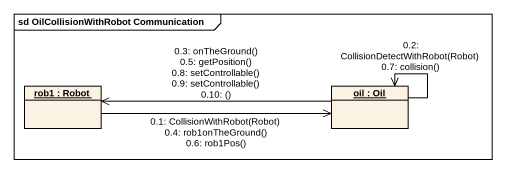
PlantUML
@startuml
mainframe sd OilCollisionWithRobot Communication
hide circle
hide empty members
object "rob1 : Robot" as rob1
object "oil : Oil" as oil
rob1 -right-> oil : 0.1: CollisionWithRobot(Robot)\n0.4: rob1onTheGround()\n0.6: rob1Pos()
oil --> oil : 0.2: CollisionDetectWithRobot(Robot)\n0.7: collision()
oil -left-> rob1 : 0.3: onTheGround()\n0.5: getPosition()\n0.8: setControllable()\n0.9: setControllable()\n0.10: ()
@enduml
